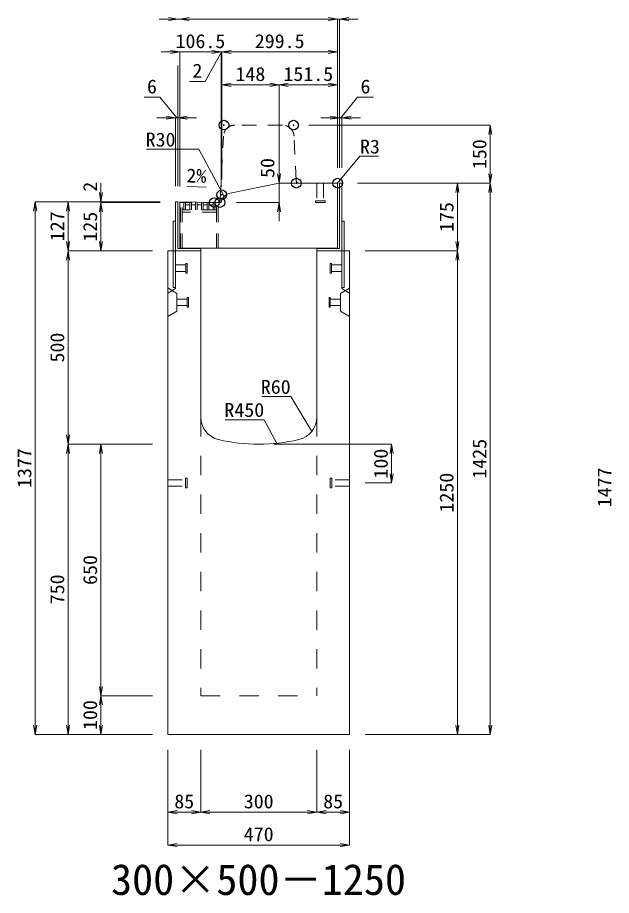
# Model space of a CAD drawing. Units: millimetres at full size. Extents: x -1809 to 57027, y -20349 to 17321.
# Drawn here: x 10776 to 12312, y -12312 to -10043 of the extents above; entities that cross this region are included whole.
import ezdxf
from ezdxf.enums import TextEntityAlignment as Align

# ---------------------------------------------------------------- set-up
doc = ezdxf.new("R2010")
doc.units = ezdxf.units.MM
doc.header["$LTSCALE"] = 50
doc.header["$PDMODE"] = 32
doc.header["$PDSIZE"] = 25
doc.linetypes.add('USER1', pattern=[2, 1, -1])
doc.linetypes.add('USER2', pattern=[1.35, 0.75, -0.6])
for name, color, linetype, lineweight in [('インサート', 3, 'USER2', 9), ('グレーチング', 7, 'USER2', 5), ('受枠', 3, 'Continuous', 5), ('寸法線', 7, 'Continuous', 13), ('引出線', 4, 'Continuous', 13), ('本体', 2, 'Continuous', 13)]:
    doc.layers.add(name, color=color, linetype=linetype, lineweight=lineweight)
doc.layers.add('作業エリア', color=11, linetype='Continuous')
doc.layers.add('文字', color=7, linetype='Continuous')
doc.styles.add('ＭＳ 明朝', font='')
doc.styles.get('ＭＳ 明朝').set_extended_font_data('MS Mincho')

# ---------------------------------------------------------------- blocks, each defined once
blk = doc.blocks.new('open_arrow')
at = {"color": 0, "linetype": 'Continuous', "lineweight": -2}
blk.add_lwpolyline([(7.5, 1.25), (0, 0), (7.5, -1.25)], dxfattribs=at)

msp = doc.modelspace()

# ---------------------------------------------------------------- linework, layer by layer
at = {"layer": 'インサート'}
for p, q in [((11550.5, -10471.05), (11550.5, -10517.05)), ((11550.5, -10471.05), (11567.5, -10471.05)), ((11567.5, -10471.05), (11567.5, -10517.05)), ((11546.5, -10521.05), (11546.5, -10517.05)), ((11546.5, -10517.05), (11571.5, -10517.05)), ((11546.5, -10521.05), (11571.5, -10521.05)), ((11571.5, -10517.05), (11571.5, -10521.05)), ((11185, -10682.55), (11212, -10682.55)), ((11185, -10682.55), (11185, -10699.55)), ((11215, -10678.55), (11212, -10678.55)), ((11212, -10678.55), (11212, -10703.55)), ((11215, -10703.55), (11215, -10678.55)), ((11585, -10678.55), (11588, -10678.55)), ((11585, -10703.55), (11585, -10678.55)), ((11588, -10678.55), (11588, -10703.55)), ((11615, -10682.55), (11588, -10682.55)), ((11615, -10682.55), (11615, -10699.55)), ((11185, -10699.55), (11212, -10699.55)), ((11212, -10703.55), (11215, -10703.55)), ((11588, -10703.55), (11585, -10703.55)), ((11615, -10699.55), (11588, -10699.55)), ((11188.2, -10770.55), (11215.2, -10770.55)), ((11188.2, -10770.55), (11188.2, -10787.55)), ((11218.2, -10766.55), (11215.2, -10766.55)), ((11215.2, -10766.55), (11215.2, -10791.55)), ((11218.2, -10791.55), (11218.2, -10766.55)), ((11581.8, -10766.55), (11584.8, -10766.55)), ((11581.8, -10791.55), (11581.8, -10766.55)), ((11584.8, -10766.55), (11584.8, -10791.55)), ((11611.8, -10770.55), (11584.8, -10770.55)), ((11611.8, -10770.55), (11611.8, -10787.55)), ((11188.2, -10787.55), (11215.2, -10787.55)), ((11215.2, -10791.55), (11218.2, -10791.55)), ((11584.8, -10791.55), (11581.8, -10791.55)), ((11611.8, -10787.55), (11584.8, -10787.55)), ((11211, -11258.55), (11211, -11233.55)), ((11211, -11233.55), (11215, -11233.55)), ((11215, -11258.55), (11215, -11233.55)), ((11585, -11233.55), (11589, -11233.55)), ((11585, -11233.55), (11585, -11258.55)), ((11589, -11233.55), (11589, -11258.55)), ((11165, -11237.55), (11211, -11237.55)), ((11165, -11254.55), (11165, -11237.55)), ((11165, -11254.55), (11211, -11254.55)), ((11635, -11237.55), (11589, -11237.55)), ((11635, -11254.55), (11589, -11254.55)), ((11635, -11237.55), (11635, -11254.55)), ((11215, -11258.55), (11211, -11258.55)), ((11589, -11258.55), (11585, -11258.55))]:
    msp.add_line(p, q, dxfattribs=at)
at = {"layer": 'グレーチング'}
for p, q in [((11197.5, -10639.05), (11197.5, -10521.05)), ((11295.5, -10521.05), (11197.5, -10521.05)), ((11202, -10639.05), (11202, -10521.05)), ((11206.5, -10540.05), (11206.5, -10521.05)), ((11211, -10540.05), (11211, -10521.05)), ((11221.6, -10527.05), (11211, -10527.05)), ((11221.6, -10540.05), (11221.6, -10521.05)), ((11226.1, -10540.05), (11226.1, -10521.05)), ((11236.7, -10527.05), (11226.1, -10527.05)), ((11236.7, -10540.05), (11236.7, -10521.05)), ((11241.2, -10540.05), (11241.2, -10521.05)), ((11251.8, -10527.05), (11241.2, -10527.05)), ((11251.8, -10540.05), (11251.8, -10521.05)), ((11256.3, -10540.05), (11256.3, -10521.05)), ((11266.9, -10527.05), (11256.3, -10527.05)), ((11266.9, -10540.05), (11266.9, -10521.05)), ((11271.4, -10540.05), (11271.4, -10521.05)), ((11282, -10527.05), (11271.4, -10527.05)), ((11282, -10540.05), (11282, -10521.05)), ((11286.5, -10540.05), (11286.5, -10521.05)), ((11291, -10639.05), (11291, -10521.05)), ((11295.5, -10639.05), (11295.5, -10521.05)), ((11291, -10540.05), (11202, -10540.05)), ((11291, -10546.05), (11202, -10546.05))]:
    msp.add_line(p, q, dxfattribs=at)
at = {"layer": '作業エリア'}
for p in [(11310, -10321.05), (11490, -10321.05), (11497.5, -10471.05), (11604, -10471.05), (11304.5, -10501.05), (11285, -10521.05), (11300, -10521.05)]:
    msp.add_point(p, dxfattribs=at)
at = {"layer": '受枠'}
for p, q in [((11609, -10471.05), (11609, -10640.05)), ((11615, -10471.05), (11609, -10471.05)), ((11615, -10471.05), (11615, -10741.05)), ((11185, -10519.05), (11185, -10741.05)), ((11185, -10519.05), (11191, -10519.05)), ((11191, -10519.05), (11191, -10640.05)), ((11179, -10569.05), (11179, -10741.05)), ((11179, -10569.05), (11185, -10569.05)), ((11621, -10569.05), (11615, -10569.05)), ((11621, -10569.05), (11621, -10741.05)), ((11191, -10640.05), (11250, -10640.05)), ((11250, -10640.05), (11250, -10646.05)), ((11550, -10640.05), (11550, -10646.05)), ((11609, -10640.05), (11550, -10640.05)), ((11185, -10646.05), (11250, -10646.05)), ((11615, -10646.05), (11550, -10646.05)), ((11179, -10741.05), (11185, -10741.05)), ((11621, -10741.05), (11615, -10741.05))]:
    msp.add_line(p, q, dxfattribs=at)
at = {"layer": '寸法線'}
for p, q in [((11244, -10046.93), (11143, -10046.93)), ((11604, -10046.93), (11196, -10046.93)), ((11556, -10046.93), (11657, -10046.93)), ((11604, -10431.03), (11604, -10046.93)), ((11604, -10431.03), (11604, -10046.93)), ((11609, -10431.03), (11609, -10046.93)), ((11302.57, -10131.93), (11148, -10131.93)), ((11196, -10479.25), (11196, -10131.93)), ((11352.5, -10131.93), (11254.57, -10131.93)), ((11303.53, -10131.93), (11261.69, -10208.3)), ((11302.57, -10481.03), (11302.57, -10131.93)), ((11604, -10131.93), (11304.5, -10131.93)), ((11304.5, -10461.03), (11304.5, -10131.93)), ((11604, -10431.03), (11604, -10131.93)), ((11191, -10479.03), (11191, -10166.91)), ((11196, -10479.25), (11196, -10176.93)), ((11196, -10479.25), (11196, -10176.93)), ((11302.57, -10481.03), (11302.57, -10178.69)), ((11304.5, -10461.03), (11304.5, -10176.93)), ((11261.69, -10208.3), (11221.28, -10208.3)), ((11304.5, -10216.93), (11452.5, -10216.93)), ((11304.5, -10461.03), (11304.5, -10216.93)), ((11452.5, -10431.03), (11452.5, -10216.93)), ((11452.5, -10216.93), (11604, -10216.93)), ((11452.5, -10431.03), (11452.5, -10216.93)), ((11604, -10431.03), (11604, -10216.93)), ((11144.67, -10249.13), (11103.44, -10249.13)), ((11188, -10301.93), (11144.67, -10249.13)), ((11612, -10301.93), (11655.33, -10249.13)), ((11655.33, -10249.13), (11696.56, -10249.13)), ((11239, -10301.93), (11137, -10301.93)), ((11185, -10479.03), (11185, -10301.93)), ((11191, -10479.03), (11191, -10301.93)), ((11561, -10301.93), (11663, -10301.93)), ((11609, -10431.03), (11609, -10301.93)), ((11615, -10431.03), (11615, -10301.93)), ((11530.02, -10321.05), (11998.78, -10321.05)), ((11998.78, -10321.05), (11998.78, -10471.05)), ((11452.5, -10423.05), (11452.5, -10569.05)), ((10992.06, -10471.05), (10992.06, -10569.05)), ((11655.02, -10471.05), (11913.78, -10471.05)), ((11655.02, -10471.05), (11998.78, -10471.05)), ((11655.02, -10471.05), (11998.78, -10471.05)), ((11913.78, -10471.05), (11913.78, -10646.05)), ((11998.78, -10471.05), (11998.78, -11896.05)), ((10822.06, -11896.05), (10822.06, -10519.05)), ((11144.98, -10519.05), (10822.06, -10519.05)), ((10907.06, -10519.05), (10907.06, -10646.05)), ((11144.98, -10519.05), (10907.06, -10519.05)), ((11144.98, -10519.05), (10992.06, -10519.05)), ((11144.98, -10521.05), (10992.06, -10521.05)), ((10992.06, -10521.05), (10992.06, -10646.05)), ((11144.98, -10521.05), (10992.06, -10521.05)), ((11342.59, -10521.05), (11452.5, -10521.05)), ((11124.98, -10646.05), (10907.06, -10646.05)), ((10907.06, -10646.05), (10907.06, -11146.05)), ((11124.98, -10646.05), (10907.06, -10646.05)), ((11124.98, -10646.05), (10992.06, -10646.05)), ((11675.02, -10646.05), (11913.78, -10646.05)), ((11675.02, -10646.05), (11913.78, -10646.05)), ((11913.78, -10646.05), (11913.78, -11896.05)), ((11124.98, -11146.05), (10907.06, -11146.05)), ((10907.06, -11896.05), (10907.06, -11146.05)), ((11124.98, -11146.05), (10907.06, -11146.05)), ((10992.06, -11146.05), (10992.06, -11796.05)), ((11124.98, -11146.05), (10992.06, -11146.05)), ((11440.02, -11146.05), (11743.78, -11146.05)), ((11743.78, -11146.05), (11743.78, -11246.05)), ((11675.02, -11246.05), (11743.78, -11246.05)), ((11124.98, -11796.05), (10992.06, -11796.05)), ((10992.06, -11796.05), (10992.06, -11896.05)), ((11124.98, -11796.05), (10992.06, -11796.05)), ((11124.98, -11896.05), (10822.06, -11896.05)), ((11124.98, -11896.05), (10907.06, -11896.05)), ((11124.98, -11896.05), (10992.06, -11896.05)), ((11675.02, -11896.05), (11913.78, -11896.05)), ((11675.02, -11896.05), (11998.78, -11896.05)), ((11165, -11936.07), (11165, -12097.21)), ((11165, -11936.07), (11165, -12182.21)), ((11250, -11936.07), (11250, -12097.21)), ((11250, -11936.07), (11250, -12097.21)), ((11550, -11936.07), (11550, -12097.21)), ((11550, -11936.07), (11550, -12097.21)), ((11635, -11936.07), (11635, -12097.21)), ((11635, -11936.07), (11635, -12182.21)), ((11165, -12097.21), (11250, -12097.21)), ((11250, -12097.21), (11550, -12097.21)), ((11550, -12097.21), (11635, -12097.21)), ((11165, -12182.21), (11635, -12182.21))]:
    msp.add_line(p, q, dxfattribs=at)
at = {"layer": '引出線'}
for points in [[(11310.6, -10505.19), (11244.87, -10383.51), (11184.87, -10383.51), (11110.2, -10383.51)], [(11603.12, -10471.93), (11661.85, -10401.57), (11709.57, -10401.57)], [(11264, -10481.04), (11215.26, -10480.06), (11264, -10481.04)], [(11537.07, -11112.74), (11482.66, -11022.84), (11407.98, -11022.84)], [(11446.44, -11143.65), (11414.22, -11082.51), (11313.21, -11082.51)]]:
    msp.add_lwpolyline(points, dxfattribs=at)
at = {"layer": '本体', "linetype": 'USER2', "lineweight": 9}
for p, q in [((11461.46, -10321.05), (11338.54, -10321.05)), ((11300.33, -10514.4), (11308.57, -10349.56)), ((11497.17, -10464.4), (11491.43, -10349.56)), ((11185, -10743.05), (11185, -10646.05)), ((11615, -10743.05), (11615, -10646.05)), ((11165, -10755.55), (11185, -10743.05)), ((11635, -10755.55), (11615, -10743.05))]:
    msp.add_line(p, q, dxfattribs=at)
at = {"layer": '本体'}
for p, q in [((11452.5, -10471.05), (11326.19, -10496.66)), ((11601, -10471.05), (11452.5, -10471.05)), ((11604, -10474.05), (11604, -10639.05)), ((11196, -10639.05), (11196, -10519.27)), ((11196, -10519.27), (11285, -10521.05)), ((11285, -10521.05), (11302.57, -10521.05)), ((11604, -10639.05), (11196, -10639.05)), ((11165, -10646.05), (11165, -11896.05)), ((11165, -10646.05), (11250, -10646.05)), ((11250, -10646.05), (11250, -11075.53)), ((11550, -10646.05), (11550, -11075.53)), ((11550, -10646.05), (11635, -10646.05)), ((11635, -10646.05), (11635, -11896.05)), ((11165, -11896.05), (11635, -11896.05))]:
    msp.add_line(p, q, dxfattribs=at)
at = {"layer": '本体', "lineweight": 9}
for p, q in [((11165, -10742.05), (11188.2, -10756.55)), ((11188.2, -10756.55), (11188.2, -10801.55)), ((11634.58, -10742.31), (11611.8, -10756.55)), ((11611.8, -10756.55), (11611.8, -10801.55)), ((11188.2, -10801.55), (11165, -10816.05)), ((11611.8, -10801.55), (11635, -10816.05))]:
    msp.add_line(p, q, dxfattribs=at)
at = {"layer": '本体', "linetype": 'USER1', "lineweight": 15}
for p, q in [((11250, -11075.53), (11250, -11796.05)), ((11550, -11075.53), (11550, -11796.05)), ((11250, -11796.05), (11550, -11796.05))]:
    msp.add_line(p, q, dxfattribs=at)
at = {"layer": '本体', "linetype": 'USER2', "lineweight": 9}
for centre, radius, start, end in [((11338.54, -10351.05), 30, 90, 177.13759), ((11461.46, -10351.05), 30, 2.86241, 90), ((11504.16, -10464.05), 7, 182.86241, 270), ((11293.34, -10514.05), 7, 270, 357.13759)]:
    msp.add_arc(centre, radius, start, end, dxfattribs=at)
at = {"layer": '本体'}
for centre, radius, start, end in [((11601, -10474.05), 3, 0, 90), ((11332.15, -10526.06), 30, 101.45875, 170.39512), ((11310, -11075.53), 60, 180, 256.65764), ((11490, -11075.53), 60, 283.34236, 0), ((11400, -10696.05), 450, 256.65764, 283.34236)]:
    msp.add_arc(centre, radius, start, end, dxfattribs=at)

# ---------------------------------------------------------------- block references
at = {"layer": '寸法線', "xscale": 3.2, "yscale": 3.2}
for p, rotation in [((11191, -10046.93), 180), ((11604, -10046.93), 180), ((11604, -10046.93), 180), ((11196, -10131.93), 180), ((11302.57, -10131.93), 180), ((11302.57, -10131.93), 180), ((11604, -10131.93), 180), ((11452.5, -10216.93), 180), ((11604, -10216.93), 180), ((11185, -10301.93), 180), ((11609, -10301.93), 180), ((11998.78, -10321.05), 270), ((11452.5, -10471.05), 90), ((11998.78, -10471.05), 90), ((11913.78, -10471.05), 270), ((11998.78, -10471.05), 270), ((10992.06, -10519.05), 90), ((10822.06, -10519.05), 270), ((10907.06, -10519.05), 270), ((10992.06, -10521.05), 270), ((10992.06, -10521.05), 270), ((11452.5, -10521.05), 270), ((10907.06, -10646.05), 90), ((10992.06, -10646.05), 90), ((11913.78, -10646.05), 90), ((10907.06, -10646.05), 270), ((11913.78, -10646.05), 270), ((10907.06, -11146.05), 90), ((10907.06, -11146.05), 270), ((10992.06, -11146.05), 270), ((11743.78, -11146.05), 270), ((11743.78, -11246.05), 90), ((10992.06, -11796.05), 90), ((10992.06, -11796.05), 270), ((10822.06, -11896.05), 90), ((10907.06, -11896.05), 90), ((10992.06, -11896.05), 90), ((11913.78, -11896.05), 90), ((11998.78, -11896.05), 90), ((11250, -12097.21), 180), ((11550, -12097.21), 180), ((11635, -12097.21), 180), ((11635, -12182.21), 180)]:
    msp.add_blockref('open_arrow', p, dxfattribs=dict(at, rotation=rotation))
for p in [(11196, -10046.93), (11196, -10046.93), (11609, -10046.93), (11304.5, -10131.93), (11304.5, -10131.93), (11304.5, -10216.93), (11452.5, -10216.93), (11191, -10301.93), (11615, -10301.93), (11165, -12097.21), (11250, -12097.21), (11550, -12097.21), (11165, -12182.21)]:
    msp.add_blockref('open_arrow', p, dxfattribs=at)
at = {"layer": '引出線', "xscale": 0.0533, "yscale": 0.0533}
for p, rotation in [((11264, -10481.04), 178.9), ((11603.12, -10471.93), 50.2), ((11310.6, -10505.19), 118.4), ((11537.07, -11112.74), 121.2), ((11446.44, -11143.65), 117.8)]:
    msp.add_blockref('open_arrow', p, dxfattribs=dict(at, rotation=rotation))

# ---------------------------------------------------------------- texts
at = {"layer": '寸法線', "style": 'ＭＳ 明朝', "width": 1.05}
for s, p in [('106.5', (11249.28, -10103.91)), ('299.5', (11454.25, -10103.91)), ('2', (11241.48, -10180.28)), ('148', (11378.5, -10188.91)), ('151.5', (11528.25, -10188.91)), ('6', (11124.05, -10221.11)), ('6', (11675.95, -10221.11)), ('85', (11207.5, -12069.19)), ('300', (11400, -12069.19)), ('85', (11592.5, -12069.19)), ('470', (11400, -12154.19))]:
    msp.add_text(s, height=36.03, dxfattribs=at).set_placement(p, align=Align.MIDDLE_CENTER)
for s, p in [('150', (11970.76, -10396.05)), ('50', (11422.5, -10431.79)), ('2', (10964.06, -10480.2)), ('175', (11885.76, -10558.55)), ('127', (10879.04, -10582.55)), ('125', (10964.04, -10583.55)), ('500', (10879.04, -10896.05)), ('1425', (11970.76, -11183.55)), ('1377', (10794.04, -11207.55)), ('100', (11715.76, -11196.05)), ('1477', (12294.04, -11257.55)), ('1250', (11885.76, -11271.05)), ('650', (10964.04, -11471.05)), ('750', (10879.04, -11521.05)), ('100', (10964.04, -11846.05))]:
    msp.add_text(s, height=36.03, rotation=90, dxfattribs=at).set_placement(p, align=Align.MIDDLE_CENTER)
at = {"layer": '引出線', "style": 'ＭＳ 明朝', "width": 1.05}
for s, p in [('R30', (11184.87, -10340.31)), ('R60', (11482.66, -10979.64)), ('R450', (11414.22, -11039.31))]:
    msp.add_text(s, height=36.03, dxfattribs=at).set_placement(p, align=Align.TOP_RIGHT)
msp.add_text('R3', height=36.03, dxfattribs=at).set_placement((11661.85, -10358.37), align=Align.TOP_LEFT)
msp.add_text('2%', height=36.03, rotation=358.854, dxfattribs=at).set_placement((11264.94, -10434.14), align=Align.TOP_RIGHT)
at = {"layer": '文字', "style": 'ＭＳ 明朝'}
msp.add_text('300×500－1250', height=80.06, dxfattribs=at).set_placement((11399.52, -12271.03), align=Align.MIDDLE_CENTER)

doc.saveas('drawing.dxf')
